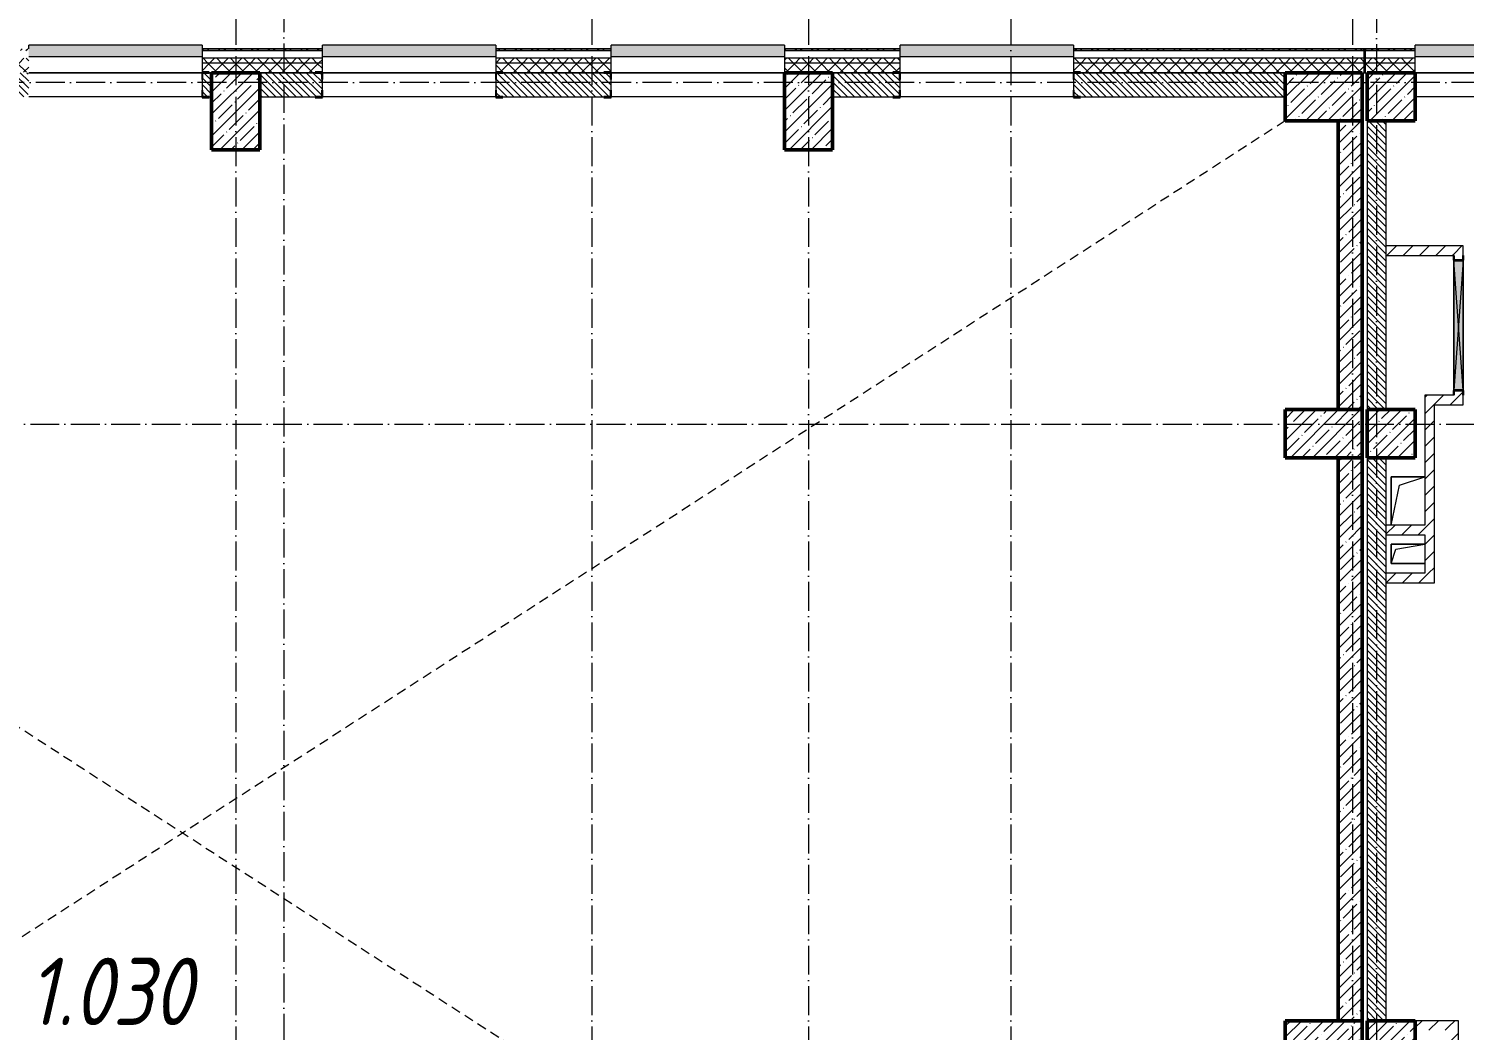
# Model space of a CAD drawing. Header units: millimetres. Extents: x -12989 to 629078, y -109036 to 555275.
# Drawn here: x 104110 to 119020, y 139445 to 149852 of the extents above; entities that cross this region are included whole.
import ezdxf

# ---------------------------------------------------------------- set-up
doc = ezdxf.new("R2010")
doc.units = ezdxf.units.MM
doc.linetypes.add('200_ШТРИХ_ш1п0_6_', pattern=[160, 100, -60])
doc.linetypes.add('50_200_ШТРИХ_1Т_ш5_п1_п1_', pattern=[700, 500, -100, 0, -100])
for name, color, linetype, lineweight in [('A-DETL-____-OTLN-3', 7, '200_ШТРИХ_ш1п0_6_', 9), ('A-DETL-GENF-OTLN', 7, 'Continuous', 9), ('A-FLOR-____-OTLN', 7, 'Continuous', 9), ('A-GENM-____-MCUT', 7, 'Continuous', 25), ('A-GENM-____-OTLN', 7, 'Continuous', 9), ('A-GENM-____-OTLN-1', 7, 'Continuous', 25), ('A-GLAZ-____-OTLN', 7, 'Continuous', 9), ('A-WALL-____-MCUT', 7, 'Continuous', 13), ('A-WALL-____-MCUT-1', 7, 'Continuous', 9), ('A-WALL-____-MCUT-2', 7, 'Continuous', 50), ('A-WALL-____-OTLN', 7, 'Continuous', 9), ('A-WALL-____-PATT-1', 7, 'Continuous', 9), ('A-WALL-FNSH-MCUT-1', 7, 'Continuous', 9), ('S-COLS-____-MCUT', 7, 'Continuous', 50), ('S-COLS-____-OTLN', 7, 'Continuous', 9), ('S-GRID-____-OTLN-1', 7, '50_200_ШТРИХ_1Т_ш5_п1_п1_', 9), ('Марки помещений', 7, 'Continuous', 9)]:
    doc.layers.add(name, color=color, linetype=linetype, lineweight=lineweight)
doc.layers.add('A-GLAZ-____-OTLN-1', color=7, linetype='Continuous', lineweight=9, true_color=0xc0c0c0)
doc.styles.add('ISOCPEUR_I_2', font='isocpeui.ttf', dxfattribs={"width": 0.85, "height": 2.3})
pattern_1 = [(45, (43259.71, 63713.66), (-70.71068, 70.71068), []), (135, (43259.71, 63713.66), (-70.71068, -70.71068), [])]
pattern_2 = [(45, (43259.71, 63713.66), (-114.04925, 114.04925), []), (45, (43373.76, 63713.66), (-114.04925, 114.04925), [201.612, -40.322, 3.353, -36.97])]
pattern_3 = [(45, (43259.71, 63713.66), (-85.53659, 85.53659), []), (45, (43316.74, 63713.66), (-85.53659, 85.53659), [])]
pattern_4 = [(135, (43259.71, 63713.66), (-35.35534, -35.35534), [])]
pattern_5 = [(45, (43259.71, 63713.66), (-84.85281, 84.85281), [])]

# ---------------------------------------------------------------- blocks, each defined once
blk = doc.blocks.new('BSC_Колонна _Прямоугольная - 500х800-V79-АР1_План отверстий 2 этажа в осях 1-64_Ю-ЯЯ')
at = {"layer": 'S-COLS-____-OTLN'}
h = blk.add_hatch(dxfattribs=at)
h.set_pattern_fill('FP_92', color=256, style=0, pattern_type=2)
h.set_pattern_definition([(225, (63000, 85281.04), (114.04925, -114.04925), []), (225, (62885.95, 85281.04), (114.04925, -114.04925), [201.613, -40.323, 3.353, -36.97])])
h.paths.add_polyline_path([(250, 400), (-250, 400), (-250, -400), (250, -400)], flags=0)
at = {"layer": 'S-COLS-____-MCUT'}
for p, q in [((250, 400), (-250, 400)), ((-250, 400), (-250, -400)), ((250, -400), (250, 400)), ((-250, -400), (250, -400))]:
    blk.add_line(p, q, dxfattribs=at)
blk = doc.blocks.new('BSC_Колонна _Прямоугольная - 500х800-V80-АР1_План отверстий 2 этажа в осях 1-64_Ю-ЯЯ')
at = {"layer": 'S-COLS-____-OTLN'}
h = blk.add_hatch(dxfattribs=at)
h.set_pattern_fill('FP_93', color=256, style=0, pattern_type=2)
h.set_pattern_definition([(225, (68950, 85281.04), (114.04925, -114.04925), []), (225, (68835.95, 85281.04), (114.04925, -114.04925), [201.613, -40.323, 3.353, -36.97])])
h.paths.add_polyline_path([(250, 400), (-250, 400), (-250, -400), (250, -400)], flags=0)
at = {"layer": 'S-COLS-____-MCUT'}
for p, q in [((250, 400), (-250, 400)), ((-250, 400), (-250, -400)), ((250, -400), (250, 400)), ((-250, -400), (250, -400))]:
    blk.add_line(p, q, dxfattribs=at)
blk = doc.blocks.new('BSC_Колонна _Прямоугольная - 500х800-V81-АР1_План отверстий 2 этажа в осях 1-64_Ю-ЯЯ')
at = {"layer": 'S-COLS-____-OTLN'}
h = blk.add_hatch(dxfattribs=at)
h.set_pattern_fill('FP_94', color=256, style=0, pattern_type=2)
h.set_pattern_definition([(315, (-85431.04, 74300), (114.04925, 114.04925), []), (315, (-85431.04, 74185.95), (114.04925, 114.04925), [201.613, -40.323, 3.353, -36.97])])
h.paths.add_polyline_path([(-250, 400), (-250, -400), (250, -400), (250, 400)], flags=0)
at = {"layer": 'S-COLS-____-MCUT'}
for p, q in [((250, 400), (-250, 400)), ((-250, 400), (-250, -400)), ((250, -400), (250, 400)), ((-250, -400), (250, -400))]:
    blk.add_line(p, q, dxfattribs=at)
blk = doc.blocks.new('BSC_Колонна _Прямоугольная - 500х800-V82-АР1_План отверстий 2 этажа в осях 1-64_Ю-ЯЯ')
at = {"layer": 'S-COLS-____-OTLN'}
h = blk.add_hatch(dxfattribs=at)
h.set_pattern_fill('FP_95', color=256, style=0, pattern_type=2)
h.set_pattern_definition([(315, (-81931.04, 74300), (114.04925, 114.04925), []), (315, (-81931.04, 74185.95), (114.04925, 114.04925), [201.613, -40.323, 3.353, -36.97])])
h.paths.add_polyline_path([(-250, 400), (-250, -400), (250, -400), (250, 400)], flags=0)
at = {"layer": 'S-COLS-____-MCUT'}
for p, q in [((250, 400), (-250, 400)), ((-250, 400), (-250, -400)), ((250, -400), (250, 400)), ((-250, -400), (250, -400))]:
    blk.add_line(p, q, dxfattribs=at)
blk = doc.blocks.new('BSC_Колонна _Прямоугольная - 500х800-V83-АР1_План отверстий 2 этажа в осях 1-64_Ю-ЯЯ')
at = {"layer": 'S-COLS-____-OTLN'}
h = blk.add_hatch(dxfattribs=at)
h.set_pattern_fill('FP_96', color=256, style=0, pattern_type=2)
h.set_pattern_definition([(315, (-75581.04, 74300), (114.04925, 114.04925), []), (315, (-75581.04, 74185.95), (114.04925, 114.04925), [201.613, -40.323, 3.353, -36.97])])
h.paths.add_polyline_path([(-250, 400), (-250, -400), (250, -400), (250, 400)], flags=0)
at = {"layer": 'S-COLS-____-MCUT'}
for p, q in [((250, 400), (-250, 400)), ((-250, 400), (-250, -400)), ((250, -400), (250, 400)), ((-250, -400), (250, -400))]:
    blk.add_line(p, q, dxfattribs=at)
blk = doc.blocks.new('BSC_Колонна _Прямоугольная - 500х500-V92-АР1_План отверстий 2 этажа в осях 1-64_Ю-ЯЯ')
at = {"layer": 'S-COLS-____-OTLN'}
h = blk.add_hatch(dxfattribs=at)
h.set_pattern_fill('FP_105', color=256, style=0, pattern_type=2)
h.set_pattern_definition([(45, (-75000, -85431.04), (-114.04925, 114.04925), []), (45, (-74885.95, -85431.04), (-114.04925, 114.04925), [201.613, -40.323, 3.353, -36.97])])
h.paths.add_polyline_path([(-250, -250), (250, -250), (250, 250), (-250, 250)], flags=0)
at = {"layer": 'S-COLS-____-MCUT'}
for p, q in [((250, 250), (-250, 250)), ((-250, 250), (-250, -250)), ((250, -250), (250, 250)), ((-250, -250), (250, -250))]:
    blk.add_line(p, q, dxfattribs=at)
blk = doc.blocks.new('BSC_Колонна _Прямоугольная - 500х500-V93-АР1_План отверстий 2 этажа в осях 1-64_Ю-ЯЯ')
at = {"layer": 'S-COLS-____-OTLN'}
h = blk.add_hatch(dxfattribs=at)
h.set_pattern_fill('FP_106', color=256, style=0, pattern_type=2)
h.set_pattern_definition([(45, (-75000, -75581.04), (-114.04925, 114.04925), []), (45, (-74885.95, -75581.04), (-114.04925, 114.04925), [201.613, -40.323, 3.353, -36.97])])
h.paths.add_polyline_path([(-250, -250), (250, -250), (250, 250), (-250, 250)], flags=0)
at = {"layer": 'S-COLS-____-MCUT'}
for p, q in [((250, 250), (-250, 250)), ((-250, 250), (-250, -250)), ((250, -250), (250, 250)), ((-250, -250), (250, -250))]:
    blk.add_line(p, q, dxfattribs=at)
blk = doc.blocks.new('Фахверк_СКБ_Уголок - 250_2700-27497298-АР1_План отверстий 2 этажа в осях 1-64_Ю-ЯЯ')
at = {"layer": 'A-GENM-____-MCUT'}
for p, q in [((200, 181), (125, 181)), ((125, 181), (125, 106)), ((131, 106), (131, 175)), ((131, 175), (200, 175)), ((200, 175), (200, 181)), ((125, 106), (131, 106)), ((131, -6), (125, -6)), ((125, -6), (125, -81)), ((125, -81), (200, -81)), ((131, -75), (131, -6)), ((200, -75), (131, -75)), ((200, -81), (200, -75))]:
    blk.add_line(p, q, dxfattribs=at)
blk = doc.blocks.new('Фахверк_СКБ_Уголок - 250_2700_1-27501432-АР1_План отверстий 2 этажа в осях 1-64_Ю-ЯЯ')
at = {"layer": 'A-GENM-____-MCUT'}
for p, q in [((200, 181), (125, 181)), ((125, 181), (125, 106)), ((131, 106), (131, 175)), ((131, 175), (200, 175)), ((200, 175), (200, 181)), ((125, 106), (131, 106)), ((131, -6), (125, -6)), ((125, -6), (125, -81)), ((125, -81), (200, -81)), ((131, -75), (131, -6)), ((200, -75), (131, -75)), ((200, -81), (200, -75))]:
    blk.add_line(p, q, dxfattribs=at)
blk = doc.blocks.new('AR_Отверстие прямоугольное _в плите_ - AR_Отверстие прямоугольное _в плите_-V179-АР1_План отверстий 2 этажа в осях 1-64_Ю-ЯЯ')
at = {"layer": 'A-GENM-____-OTLN'}
for p, q in [((175, 250), (-175, 250)), ((-175, 250), (-175, -250)), ((-175, -250), (-87, 163)), ((-87, 163), (175, 250))]:
    blk.add_line(p, q, dxfattribs=at)
blk = doc.blocks.new('AR_Отверстие прямоугольное _в плите_ - AR_Отверстие прямоугольное _в плите_-30552592-АР1_План отверстий 2 этажа в осях 1-64_Ю-ЯЯ')
at = {"layer": 'A-GENM-____-OTLN'}
for p, q in [((175, 100), (-175, 100)), ((-175, 100), (-175, -100)), ((-175, -100), (-125, 50)), ((-125, 50), (175, 100)), ((-175, -100), (175, -100))]:
    blk.add_line(p, q, dxfattribs=at)
blk = doc.blocks.new('Отлив_СКБ - Отлив витража_120_НВФ-31885689-АР1_План отверстий 2 этажа в осях 1-64_Ю-ЯЯ')
at = {"layer": 'A-GLAZ-____-OTLN-1'}
for points in [[(1800, 2), (1800, 120), (0, 120), (0, 2), (737, 2)], [(1800, 0), (1800, 2), (0, 2), (0, 0), (737, 0)]]:
    blk.add_hatch(color=256, dxfattribs=at).paths.add_polyline_path(points, flags=0)
at = {"layer": 'A-GLAZ-____-OTLN'}
for p, q in [((0, 83), (0, 120)), ((1800, 120), (0, 120)), ((0, 2), (1800, 2)), ((1800, 120), (1800, 83)), ((1800, 0), (0, 0))]:
    blk.add_line(p, q, dxfattribs=at)
blk = doc.blocks.new('Стены 2 - Стены 4-31194547-АР1_План отверстий 2 этажа в осях 1-64_Ю-ЯЯ')
at = {"layer": 'A-WALL-____-MCUT'}
for p, q in [((-1799, 41030), (-1799, 41010)), ((-1549, 41030), (-1799, 41030)), ((-1799, 41010), (-1549, 41010)), ((-1549, 41010), (-1549, 41030))]:
    blk.add_line(p, q, dxfattribs=at)
blk = doc.blocks.new('AR_Отверстие прямоугольное _в стене_ - AR_Отверстие прямоугольное _в стене__ОВ-36825274-АР1_План отверстий 2 этажа в осях 1-64_Ю-ЯЯ')
at = {"layer": 'A-GLAZ-____-OTLN'}
blk.add_hatch(color=256, dxfattribs=at).paths.add_polyline_path([(675, -50), (675, 50), (-675, 50), (-675, -50), (1, -50)], flags=0)
at = {"layer": 'A-DETL-GENF-OTLN'}
for p, q in [((-675, 50), (675, 50)), ((675, 50), (-675, -50)), ((-675, 50), (675, -50)), ((675, 50), (-675, 50)), ((675, -50), (-675, -50)), ((-675, -50), (675, -50))]:
    blk.add_line(p, q, dxfattribs=at)
blk = doc.blocks.new('154_Фахверк_СКБ_Швеллер - Тип_100_3960-28318856-АР1_План отверстий 2 этажа в осях 1-64_Ю-ЯЯ')
at = {"layer": 'A-GENM-____-MCUT'}
for p, q in [((175, 50), (125, 50)), ((125, 50), (125, -50)), ((128, 47), (175, 47)), ((128, -47), (128, 47)), ((175, 47), (175, 50)), ((125, -50), (175, -50)), ((175, -47), (128, -47)), ((175, -50), (175, -47))]:
    blk.add_line(p, q, dxfattribs=at)
blk = doc.blocks.new('2этаж')
at = {"layer": 'S-GRID-____-OTLN-1', "color": 251, "ltscale": 0.6, "true_color": 0x636466}
for p, q in [((47408.3, 549908.8), (47408.3, 511907.5)), ((51108.3, 549908.8), (51108.3, 511907.5)), ((53358.3, 549908.8), (53358.3, 511907.5)), ((55458.3, 549908.8), (55458.3, 498997)), ((59008.3, 549908.8), (59008.3, 498997)), ((47908.3, 549620.5), (47908.3, 512048.6)), ((59258.3, 549613.9), (59258.3, 499306.9)), ((88482.7, 544597), (-20260.4, 544597)), ((-20260.4, 541047), (88482.7, 541047))]:
    blk.add_line(p, q, dxfattribs=at)

msp = doc.modelspace()

# ---------------------------------------------------------------- hatches: boundary and pattern name
at = {"layer": 'A-WALL-____-PATT-1'}
h = msp.add_hatch(dxfattribs=at)
h.set_pattern_fill('FP_3', color=256, style=0, pattern_type=2)
h.set_pattern_definition(pattern_3)
h.paths.add_polyline_path([(117974.7115, 149624.7006), (117974.7115, 149644.7006), (114959.7115, 149644.7006), (114959.7115, 149624.7006), (117479.5584, 149624.7006)], flags=0)
h.paths.add_polyline_path([(113159.7115, 149624.7006), (113159.7115, 149644.7006), (111959.7115, 149644.7006), (111959.7115, 149624.7006)], flags=0)
h.paths.add_polyline_path([(110159.7115, 149624.7006), (110159.7115, 149644.7006), (108959.7115, 149644.7006), (108959.7115, 149624.7006)], flags=0)
h.paths.add_polyline_path([(107159.7115, 149624.7006), (107159.7115, 149644.7006), (105909.7115, 149644.7006), (105909.7115, 149624.7006), (106874.5544, 149624.7006)], flags=0)
h.paths.add_polyline_path([(104109.7115, 149624.7006), (104109.7115, 149644.7006), (102909.7115, 149644.7006), (102909.7115, 149624.7006), (103339.5531, 149624.7006)], flags=0)
h.paths.add_polyline_path([(100688.3021, 149624.7006), (101109.7115, 149624.7006), (101109.7115, 149644.7006), (99909.7115, 149644.7006), (99909.7115, 149624.7006)], flags=0)
h.paths.add_polyline_path([(95109.7115, 149624.7006), (95109.7115, 149644.7006), (93444.7115, 149644.7006), (93444.7115, 149624.7006), (94502.0497, 149624.7006)], flags=0)
h.paths.add_polyline_path([(98109.7115, 149624.7006), (98109.7115, 149644.7006), (96909.7115, 149644.7006), (96909.7115, 149624.7006)], flags=0)
h = msp.add_hatch(dxfattribs=at)
h.set_pattern_fill('FP_3', color=256, style=0, pattern_type=2)
h.set_pattern_definition(pattern_3)
h.paths.add_polyline_path([(129852.0631, 149624.7006), (130209.7115, 149624.7006), (130209.7115, 149644.7006), (129084.7115, 149644.7006), (129084.7115, 149624.7006)], flags=0)
h.paths.add_polyline_path([(132269.7115, 149624.7006), (132269.7115, 149644.7006), (132009.7115, 149644.7006), (132009.7115, 149624.7006)], flags=0)
h.paths.add_polyline_path([(127284.7115, 149624.7006), (127284.7115, 149644.7006), (126159.7115, 149644.7006), (126159.7115, 149624.7006), (127200.8121, 149624.7006)], flags=0)
h.paths.add_polyline_path([(121509.7115, 149624.7006), (121509.7115, 149644.7006), (120309.7115, 149644.7006), (120309.7115, 149624.7006), (121014.5597, 149624.7006)], flags=0)
h.paths.add_polyline_path([(117994.7115, 149624.7006), (118509.7115, 149624.7006), (118509.7115, 149644.7006), (117994.7115, 149644.7006)], flags=0)
h = msp.add_hatch(dxfattribs=at)
h.set_pattern_fill('FP_1', color=256, style=0, pattern_type=2)
h.set_pattern_definition(pattern_1)
h.paths.add_polyline_path([(144609.7115, 149494.7006), (144659.7115, 149494.7006), (144659.7115, 149544.7006), (137759.7115, 149544.7006), (137759.7115, 149494.7006), (142224.5677, 149494.7006)], flags=0)
h.paths.add_polyline_path([(132503.3141, 149494.7006), (133209.7115, 149494.7006), (133209.7115, 149544.7006), (132009.7115, 149544.7006), (132009.7115, 149494.7006)], flags=0)
h.paths.add_polyline_path([(135009.7115, 149494.7006), (136759.7115, 149494.7006), (136759.7115, 149544.7006), (135009.7115, 149544.7006)], flags=0)
h.paths.add_polyline_path([(130209.7115, 149494.7006), (130209.7115, 149544.7006), (129084.7115, 149544.7006), (129084.7115, 149494.7006), (129852.0631, 149494.7006)], flags=0)
h.paths.add_polyline_path([(127284.7115, 149494.7006), (127284.7115, 149544.7006), (126159.7115, 149544.7006), (126159.7115, 149494.7006), (127200.8121, 149494.7006)], flags=0)
h.paths.add_polyline_path([(120309.7115, 149494.7006), (121509.7115, 149494.7006), (121509.7115, 149544.7006), (120309.7115, 149544.7006)], flags=0)
h.paths.add_polyline_path([(118509.7115, 149494.7006), (118509.7115, 149544.7006), (114959.7115, 149544.7006), (114959.7115, 149494.7006), (117479.5584, 149494.7006)], flags=0)
h.paths.add_polyline_path([(113159.7115, 149494.7006), (113159.7115, 149544.7006), (111959.7115, 149544.7006), (111959.7115, 149494.7006)], flags=0)
h.paths.add_polyline_path([(110159.7115, 149494.7006), (110159.7115, 149544.7006), (108959.7115, 149544.7006), (108959.7115, 149494.7006)], flags=0)
h.paths.add_polyline_path([(107159.7115, 149494.7006), (107159.7115, 149544.7006), (105909.7115, 149544.7006), (105909.7115, 149494.7006), (106874.5544, 149494.7006)], flags=0)
h.paths.add_polyline_path([(103339.5531, 149494.7006), (104109.7115, 149494.7006), (104109.7115, 149544.7006), (102909.7115, 149544.7006), (102909.7115, 149494.7006)], flags=0)
h.paths.add_polyline_path([(101109.7115, 149494.7006), (101109.7115, 149544.7006), (99909.7115, 149544.7006), (99909.7115, 149494.7006), (100688.3021, 149494.7006)], flags=0)
h.paths.add_polyline_path([(98109.7115, 149494.7006), (98109.7115, 149544.7006), (96909.7115, 149544.7006), (96909.7115, 149494.7006)], flags=0)
h.paths.add_polyline_path([(94502.0497, 149494.7006), (95109.7115, 149494.7006), (95109.7115, 149544.7006), (93459.7115, 149544.7006), (93459.7115, 149494.7006), (93618.2994, 149494.7006)], flags=0)
h = msp.add_hatch(dxfattribs=at)
h.set_pattern_fill('FP_1', color=256, style=0, pattern_type=2)
h.set_pattern_definition(pattern_1)
h.paths.add_polyline_path([(144509.7115, 149394.7006), (144609.7115, 149394.7006), (144609.7115, 149494.7006), (137759.7115, 149494.7006), (137759.7115, 149394.7006), (142224.5677, 149394.7006)], flags=0)
h.paths.add_polyline_path([(136259.7115, 149394.7006), (136759.7115, 149394.7006), (136759.7115, 149494.7006), (135009.7115, 149494.7006), (135009.7115, 149400.7006), (135084.7115, 149400.7006), (135084.7115, 149394.7006), (135154.5651, 149394.7006)], flags=0)
h.paths.add_polyline_path([(132503.3141, 149394.7006), (133134.7115, 149394.7006), (133134.7115, 149400.7006), (133209.7115, 149400.7006), (133209.7115, 149494.7006), (132009.7115, 149494.7006), (132009.7115, 149394.7006)], flags=0)
h.paths.add_polyline_path([(129852.0631, 149394.7006), (130134.7115, 149394.7006), (130134.7115, 149400.7006), (130209.7115, 149400.7006), (130209.7115, 149494.7006), (129084.7115, 149494.7006), (129084.7115, 149400.7006), (129159.7115, 149400.7006), (129159.7115, 149394.7006)], flags=0)
h.paths.add_polyline_path([(127200.8121, 149394.7006), (127209.7115, 149394.7006), (127209.7115, 149400.7006), (127284.7115, 149400.7006), (127284.7115, 149494.7006), (126159.7115, 149494.7006), (126159.7115, 149394.7006), (126659.7115, 149394.7006)], flags=0)
h.paths.add_polyline_path([(120759.7115, 149394.7006), (121434.7115, 149394.7006), (121434.7115, 149400.7006), (121509.7115, 149400.7006), (121509.7115, 149494.7006), (120309.7115, 149494.7006), (120309.7115, 149400.7006), (120384.7115, 149400.7006), (120384.7115, 149394.7006)], flags=0)
h.paths.add_polyline_path([(118509.7115, 149394.7006), (118509.7115, 149494.7006), (114959.7115, 149494.7006), (114959.7115, 149400.7006), (115034.7115, 149400.7006), (115034.7115, 149394.7006), (118009.7115, 149394.7006)], flags=0)
h.paths.add_polyline_path([(111959.7115, 149394.7006), (113084.7115, 149394.7006), (113084.7115, 149400.7006), (113159.7115, 149400.7006), (113159.7115, 149494.7006), (111959.7115, 149494.7006)], flags=0)
h.paths.add_polyline_path([(109034.7115, 149394.7006), (110084.7115, 149394.7006), (110084.7115, 149400.7006), (110159.7115, 149400.7006), (110159.7115, 149494.7006), (108959.7115, 149494.7006), (108959.7115, 149400.7006), (109034.7115, 149400.7006)], flags=0)
h.paths.add_polyline_path([(107084.7115, 149394.7006), (107084.7115, 149400.7006), (107159.7115, 149400.7006), (107159.7115, 149494.7006), (105909.7115, 149494.7006), (105909.7115, 149400.7006), (105984.7115, 149400.7006), (105984.7115, 149394.7006), (106874.5544, 149394.7006)], flags=0)
h.paths.add_polyline_path([(104034.7115, 149394.7006), (104034.7115, 149400.7006), (104109.7115, 149400.7006), (104109.7115, 149494.7006), (102909.7115, 149494.7006), (102909.7115, 149400.7006), (102984.7115, 149400.7006), (102984.7115, 149394.7006), (103339.5531, 149394.7006)], flags=0)
h.paths.add_polyline_path([(101034.7115, 149394.7006), (101034.7115, 149400.7006), (101109.7115, 149400.7006), (101109.7115, 149494.7006), (99909.7115, 149494.7006), (99909.7115, 149400.7006), (99984.7115, 149400.7006), (99984.7115, 149394.7006), (100688.3021, 149394.7006)], flags=0)
h.paths.add_polyline_path([(96984.7115, 149394.7006), (98034.7115, 149394.7006), (98034.7115, 149400.7006), (98109.7115, 149400.7006), (98109.7115, 149494.7006), (96909.7115, 149494.7006), (96909.7115, 149400.7006), (96984.7115, 149400.7006)], flags=0)
h.paths.add_polyline_path([(95034.7115, 149394.7006), (95034.7115, 149400.7006), (95109.7115, 149400.7006), (95109.7115, 149494.7006), (93459.7115, 149494.7006), (93459.7115, 149394.7006), (94502.0497, 149394.7006)], flags=0)
h = msp.add_hatch(dxfattribs=at)
h.set_pattern_fill('FP_6', color=256, style=0, pattern_type=2)
h.set_pattern_definition(pattern_4)
h.paths.add_polyline_path([(103339.5531, 149144.7006), (104103.7115, 149144.7006), (104103.7115, 149213.7006), (104109.7115, 149213.7006), (104109.7115, 149325.7006), (104103.7115, 149325.7006), (104103.7115, 149394.7006), (102915.7115, 149394.7006), (102915.7115, 149325.7006), (102909.7115, 149325.7006), (102909.7115, 149213.7006), (102915.7115, 149213.7006), (102915.7115, 149144.7006), (102984.7115, 149144.7006)], flags=0)
h.paths.add_polyline_path([(105915.7115, 149144.7006), (106009.7115, 149144.7006), (106009.7115, 149394.7006), (105915.7115, 149394.7006), (105915.7115, 149325.7006), (105909.7115, 149325.7006), (105909.7115, 149213.7006), (105915.7115, 149213.7006)], flags=0)
h.paths.add_polyline_path([(101103.7115, 149144.7006), (101103.7115, 149213.7006), (101109.7115, 149213.7006), (101109.7115, 149325.7006), (101103.7115, 149325.7006), (101103.7115, 149394.7006), (100509.7115, 149394.7006), (100509.7115, 149144.7006), (101034.7115, 149144.7006)], flags=0)
h = msp.add_hatch(dxfattribs=at)
h.set_pattern_fill('FP_6', color=256, style=0, pattern_type=2)
h.set_pattern_definition(pattern_4)
h.paths.add_polyline_path([(110084.7115, 149144.7006), (110153.7115, 149144.7006), (110153.7115, 149213.7006), (110159.7115, 149213.7006), (110159.7115, 149325.7006), (110153.7115, 149325.7006), (110153.7115, 149394.7006), (108965.7115, 149394.7006), (108965.7115, 149325.7006), (108959.7115, 149325.7006), (108959.7115, 149213.7006), (108965.7115, 149213.7006), (108965.7115, 149144.7006), (109034.7115, 149144.7006)], flags=0)
h.paths.add_polyline_path([(106874.5544, 149144.7006), (107153.7115, 149144.7006), (107153.7115, 149213.7006), (107159.7115, 149213.7006), (107159.7115, 149325.7006), (107153.7115, 149325.7006), (107153.7115, 149394.7006), (106509.7115, 149394.7006), (106509.7115, 149144.7006)], flags=0)
h = msp.add_hatch(dxfattribs=at)
h.set_pattern_fill('FP_6', color=256, style=0, pattern_type=2)
h.set_pattern_definition(pattern_4)
h.paths.add_polyline_path([(117159.7115, 149144.7006), (117159.7115, 149394.7006), (114965.7115, 149394.7006), (114965.7115, 149325.7006), (114959.7115, 149325.7006), (114959.7115, 149213.7006), (114965.7115, 149213.7006), (114965.7115, 149144.7006), (115034.7115, 149144.7006)], flags=0)
h.paths.add_polyline_path([(113084.7115, 149144.7006), (113153.7115, 149144.7006), (113153.7115, 149213.7006), (113159.7115, 149213.7006), (113159.7115, 149325.7006), (113153.7115, 149325.7006), (113153.7115, 149394.7006), (112459.7115, 149394.7006), (112459.7115, 149144.7006)], flags=0)
h = msp.add_hatch(dxfattribs=at)
h.set_pattern_fill('FP_13', color=256, style=0, pattern_type=2)
h.set_pattern_definition(pattern_2)
h.paths.add_polyline_path([(117959.7115, 145894.7006), (117959.7115, 148894.7006), (117709.7115, 148894.7006), (117709.7115, 145894.7006)], flags=0)
h = msp.add_hatch(dxfattribs=at)
h.set_pattern_fill('FP_6', color=256, style=0, pattern_type=2)
h.set_pattern_definition(pattern_4)
h.paths.add_polyline_path([(118209.7115, 145894.7006), (118209.7115, 148894.7006), (118009.7115, 148894.7006), (118009.7115, 145894.7006)], flags=0)
h = msp.add_hatch(dxfattribs=at)
h.set_pattern_fill('FP_4', color=256, style=0, pattern_type=2)
h.set_pattern_definition(pattern_5)
h.paths.add_polyline_path([(118909.7115, 147494.7006), (118909.7115, 147594.7006), (118209.7115, 147594.7006), (118209.7115, 147494.7006)], flags=0)
h = msp.add_hatch(dxfattribs=at)
h.set_pattern_fill('FP_4', color=256, style=0, pattern_type=2)
h.set_pattern_definition(pattern_5)
h.paths.add_polyline_path([(119006.7115, 145944.7006), (119009.7115, 145944.7006), (119009.7115, 146044.7006), (119006.7115, 146044.7006), (119006.7115, 146091.7006), (118912.7115, 146091.2006), (118912.7115, 146044.7006), (118909.7115, 146044.7006), (118909.7115, 145944.7006), (118912.7115, 145944.7006)], flags=0)
h.paths.add_polyline_path([(119000.2276, 147447.7006), (119006.7115, 147447.7006), (119006.7115, 147494.7006), (119009.7115, 147494.7006), (119009.7115, 147594.7006), (118909.7115, 147594.7006), (118909.7115, 147494.7006), (118912.7115, 147494.7006), (118912.7115, 147447.7006)], flags=0)
h = msp.add_hatch(dxfattribs=at)
h.set_pattern_fill('FP_4', color=256, style=0, pattern_type=2)
h.set_pattern_definition(pattern_5)
h.paths.add_polyline_path([(118709.7115, 144194.7006), (118709.7115, 146044.7006), (118609.7115, 146044.7006), (118609.7115, 144194.7006)], flags=0)
h = msp.add_hatch(dxfattribs=at)
h.set_pattern_fill('FP_4', color=256, style=0, pattern_type=2)
h.set_pattern_definition(pattern_5)
h.paths.add_polyline_path([(118909.7115, 145944.7006), (118909.7115, 146044.7006), (118709.7115, 146044.7006), (118709.7115, 145944.7006)], flags=0)
h = msp.add_hatch(dxfattribs=at)
h.set_pattern_fill('FP_13', color=256, style=0, pattern_type=2)
h.set_pattern_definition(pattern_2)
h.paths.add_polyline_path([(117709.7115, 139544.7006), (117959.7115, 139544.7006), (117959.7115, 145394.7006), (117709.7115, 145394.7006), (117709.7115, 140311.1987)], flags=0)
h = msp.add_hatch(dxfattribs=at)
h.set_pattern_fill('FP_6', color=256, style=0, pattern_type=2)
h.set_pattern_definition(pattern_4)
h.paths.add_polyline_path([(118009.7115, 139544.7006), (118209.7115, 139544.7006), (118209.7115, 145394.7006), (118009.7115, 145394.7006), (118009.7115, 140311.1987)], flags=0)
h = msp.add_hatch(dxfattribs=at)
h.set_pattern_fill('FP_4', color=256, style=0, pattern_type=2)
h.set_pattern_definition(pattern_5)
h.paths.add_polyline_path([(118609.7115, 144594.7006), (118609.7115, 144694.7006), (118209.7115, 144694.7006), (118209.7115, 144594.7006)], flags=0)
h = msp.add_hatch(dxfattribs=at)
h.set_pattern_fill('FP_4', color=256, style=0, pattern_type=2)
h.set_pattern_definition(pattern_5)
h.paths.add_polyline_path([(118209.7115, 144094.7006), (118709.7115, 144094.7006), (118709.7115, 144194.7006), (118209.7115, 144194.7006)], flags=0)
h = msp.add_hatch(dxfattribs=at)
h.set_pattern_fill('FP_4', color=256, style=0, pattern_type=2)
h.set_pattern_definition(pattern_5)
h.paths.add_polyline_path([(118859.7115, 139444.7006), (118859.7115, 139544.7006), (118509.7115, 139544.7006), (118509.7115, 139444.7006)], flags=0)
h = msp.add_hatch(dxfattribs=at)
h.set_pattern_fill('FP_4', color=256, style=0, pattern_type=2)
h.set_pattern_definition(pattern_5)
h.paths.add_polyline_path([(118859.7115, 137644.7006), (118959.7115, 137644.7006), (118959.7115, 139544.7006), (118859.7115, 139544.7006), (118859.7115, 137744.7006)], flags=0)
at = {"layer": 'S-COLS-____-OTLN'}
h = msp.add_hatch(dxfattribs=at)
h.set_pattern_fill('FP_13', color=256, style=0, pattern_type=2)
h.set_pattern_definition(pattern_2)
h.paths.add_polyline_path([(118509.7115, 145394.7006), (118509.7115, 145894.7006), (118009.7115, 145894.7006), (118009.7115, 145394.7006)], flags=0)

# ---------------------------------------------------------------- linework, layer by layer
at = {"layer": 'A-DETL-____-OTLN-3'}
for p, q in [((94259.7115, 148894.7006), (117159.7115, 134094.7006)), ((117159.7115, 148894.7006), (94259.7115, 134094.7006))]:
    msp.add_line(p, q, dxfattribs=at)
at = {"layer": 'A-FLOR-____-OTLN'}
for p, q in [((118259.7115, 145194.7006), (118609.7115, 145194.7006)), ((118259.7115, 144694.7006), (118259.7115, 145194.7006)), ((118259.7115, 144494.7006), (118609.7115, 144494.7006)), ((118259.7115, 144294.7006), (118259.7115, 144494.7006)), ((118609.7115, 144294.7006), (118259.7115, 144294.7006))]:
    msp.add_line(p, q, dxfattribs=at)
at = {"layer": 'A-WALL-____-MCUT'}
for p, q in [((105909.7115, 149624.7006), (105909.7115, 149400.7006)), ((107159.7115, 149624.7006), (105909.7115, 149624.7006)), ((105909.7115, 149624.7006), (107159.7115, 149624.7006)), ((107159.7115, 149400.7006), (107159.7115, 149624.7006)), ((108959.7115, 149624.7006), (108959.7115, 149400.7006)), ((110159.7115, 149624.7006), (108959.7115, 149624.7006)), ((108959.7115, 149624.7006), (110159.7115, 149624.7006)), ((110159.7115, 149400.7006), (110159.7115, 149624.7006)), ((111959.7115, 149624.7006), (111959.7115, 149394.7006)), ((113159.7115, 149624.7006), (111959.7115, 149624.7006)), ((111959.7115, 149624.7006), (113159.7115, 149624.7006)), ((113159.7115, 149400.7006), (113159.7115, 149624.7006)), ((114959.7115, 149624.7006), (114959.7115, 149400.7006)), ((118509.7115, 149624.7006), (114959.7115, 149624.7006)), ((114959.7115, 149624.7006), (117974.7115, 149624.7006)), ((117994.7115, 149624.7006), (118509.7115, 149624.7006)), ((118509.7115, 149394.7006), (118509.7115, 149624.7006)), ((105909.7115, 149325.7006), (105909.7115, 149213.7006)), ((105984.7115, 149394.7006), (106009.7115, 149394.7006)), ((106009.7115, 149394.7006), (105984.7115, 149394.7006)), ((106509.7115, 149394.7006), (107084.7115, 149394.7006)), ((107084.7115, 149394.7006), (106509.7115, 149394.7006)), ((107159.7115, 149213.7006), (107159.7115, 149325.7006)), ((108959.7115, 149325.7006), (108959.7115, 149213.7006)), ((109034.7115, 149394.7006), (110084.7115, 149394.7006)), ((110084.7115, 149394.7006), (109034.7115, 149394.7006)), ((110159.7115, 149213.7006), (110159.7115, 149325.7006)), ((112459.7115, 149394.7006), (113084.7115, 149394.7006)), ((113084.7115, 149394.7006), (112459.7115, 149394.7006)), ((113159.7115, 149213.7006), (113159.7115, 149325.7006)), ((114959.7115, 149325.7006), (114959.7115, 149213.7006)), ((115034.7115, 149394.7006), (117159.7115, 149394.7006)), ((117159.7115, 149394.7006), (115034.7115, 149394.7006)), ((117959.7115, 149394.7006), (118009.7115, 149394.7006)), ((105984.7115, 149144.7006), (106009.7115, 149144.7006)), ((106509.7115, 149144.7006), (107084.7115, 149144.7006)), ((109034.7115, 149144.7006), (110084.7115, 149144.7006)), ((112459.7115, 149144.7006), (113084.7115, 149144.7006)), ((115034.7115, 149144.7006), (117159.7115, 149144.7006)), ((118009.7115, 148894.7006), (118009.7115, 145894.7006)), ((118209.7115, 145894.7006), (118209.7115, 148894.7006)), ((118009.7115, 145894.7006), (118209.7115, 145894.7006)), ((118009.7115, 145394.7006), (118009.7115, 139544.7006)), ((118209.7115, 145394.7006), (118009.7115, 145394.7006)), ((118209.7115, 139544.7006), (118209.7115, 145394.7006))]:
    msp.add_line(p, q, dxfattribs=at)
at = {"layer": 'A-WALL-____-MCUT-1'}
for p, q in [((107159.7115, 149544.7006), (105909.7115, 149544.7006)), ((107159.7115, 149494.7006), (105909.7115, 149494.7006)), ((110159.7115, 149544.7006), (108959.7115, 149544.7006)), ((110159.7115, 149494.7006), (108959.7115, 149494.7006)), ((113159.7115, 149544.7006), (111959.7115, 149544.7006)), ((113159.7115, 149494.7006), (111959.7115, 149494.7006)), ((118509.7115, 149544.7006), (114959.7115, 149544.7006)), ((118509.7115, 149494.7006), (114959.7115, 149494.7006))]:
    msp.add_line(p, q, dxfattribs=at)
at = {"layer": 'A-WALL-____-MCUT-2'}
for p, q in [((117709.7115, 148894.7006), (117709.7115, 145894.7006)), ((117959.7115, 145894.7006), (117959.7115, 148894.7006)), ((117709.7115, 145394.7006), (117709.7115, 139544.7006)), ((117959.7115, 139544.7006), (117959.7115, 145394.7006))]:
    msp.add_line(p, q, dxfattribs=at)
at = {"layer": 'A-WALL-____-OTLN'}
for p, q in [((105909.7115, 149394.7006), (104109.7115, 149394.7006)), ((104109.7115, 149394.7006), (105909.7115, 149394.7006)), ((108959.7115, 149394.7006), (107159.7115, 149394.7006)), ((107159.7115, 149394.7006), (108959.7115, 149394.7006)), ((111959.7115, 149394.7006), (110159.7115, 149394.7006)), ((110159.7115, 149394.7006), (111959.7115, 149394.7006)), ((114959.7115, 149394.7006), (113159.7115, 149394.7006)), ((113159.7115, 149394.7006), (114959.7115, 149394.7006)), ((120309.7115, 149394.7006), (118509.7115, 149394.7006)), ((118509.7115, 149394.7006), (120309.7115, 149394.7006)), ((105909.7115, 149144.7006), (104109.7115, 149144.7006)), ((108959.7115, 149144.7006), (107159.7115, 149144.7006)), ((111959.7115, 149144.7006), (110159.7115, 149144.7006)), ((114959.7115, 149144.7006), (113159.7115, 149144.7006)), ((120309.7115, 149144.7006), (118509.7115, 149144.7006))]:
    msp.add_line(p, q, dxfattribs=at)
at = {"layer": 'A-WALL-FNSH-MCUT-1'}
for p, q in [((107159.7115, 149644.7006), (105909.7115, 149644.7006)), ((105909.7115, 149644.7006), (105909.7115, 149624.7006)), ((107159.7115, 149624.7006), (107159.7115, 149644.7006)), ((110159.7115, 149644.7006), (108959.7115, 149644.7006)), ((108959.7115, 149644.7006), (108959.7115, 149624.7006)), ((110159.7115, 149624.7006), (110159.7115, 149644.7006)), ((113159.7115, 149644.7006), (111959.7115, 149644.7006)), ((111959.7115, 149644.7006), (111959.7115, 149624.7006)), ((113159.7115, 149624.7006), (113159.7115, 149644.7006)), ((117974.7115, 149644.7006), (114959.7115, 149644.7006)), ((114959.7115, 149644.7006), (114959.7115, 149624.7006)), ((117974.7115, 149624.7006), (117974.7115, 149644.7006)), ((118509.7115, 149644.7006), (117994.7115, 149644.7006)), ((117994.7115, 149644.7006), (117994.7115, 149624.7006)), ((118509.7115, 149624.7006), (118509.7115, 149644.7006)), ((119009.7115, 147594.7006), (118209.7115, 147594.7006)), ((118209.7115, 147494.7006), (118909.7115, 147494.7006)), ((119009.7115, 147494.7006), (119009.7115, 147594.7006)), ((118609.7115, 146044.7006), (118609.7115, 144694.7006)), ((118909.7115, 146044.7006), (118609.7115, 146044.7006)), ((119009.7115, 145944.7006), (119009.7115, 146044.7006)), ((118709.7115, 144094.7006), (118709.7115, 145944.7006)), ((118709.7115, 145944.7006), (119009.7115, 145944.7006)), ((118609.7115, 144694.7006), (118209.7115, 144694.7006)), ((118209.7115, 144594.7006), (118609.7115, 144594.7006)), ((118609.7115, 144594.7006), (118609.7115, 144194.7006)), ((118609.7115, 144194.7006), (118209.7115, 144194.7006)), ((118209.7115, 144094.7006), (118709.7115, 144094.7006)), ((118959.7115, 139544.7006), (118509.7115, 139544.7006)), ((118959.7115, 137644.7006), (118959.7115, 139544.7006))]:
    msp.add_line(p, q, dxfattribs=at)
at = {"layer": 'S-COLS-____-MCUT'}
for p, q in [((118509.7115, 145894.7006), (118009.7115, 145894.7006)), ((118009.7115, 145894.7006), (118009.7115, 145394.7006)), ((118509.7115, 145394.7006), (118509.7115, 145894.7006)), ((118009.7115, 145394.7006), (118509.7115, 145394.7006))]:
    msp.add_line(p, q, dxfattribs=at)

# ---------------------------------------------------------------- block references
msp.add_blockref('2этаж', (58851.3748, -395302.2823))
at = {"layer": 'A-GENM-____-OTLN'}
for name, p in [('AR_Отверстие прямоугольное _в плите_ - AR_Отверстие прямоугольное _в плите_-V179-АР1_План отверстий 2 этажа в осях 1-64_Ю-ЯЯ', (118434.7115, 144944.7006)), ('AR_Отверстие прямоугольное _в плите_ - AR_Отверстие прямоугольное _в плите_-30552592-АР1_План отверстий 2 этажа в осях 1-64_Ю-ЯЯ', (118434.7115, 144394.7006))]:
    msp.add_blockref(name, p, dxfattribs=at)
at = {"layer": 'A-GENM-____-OTLN-1'}
for name, p in [('Фахверк_СКБ_Уголок - 250_2700_1-27501432-АР1_План отверстий 2 этажа в осях 1-64_Ю-ЯЯ', (105784.7115, 149219.7006)), ('Фахверк_СКБ_Уголок - 250_2700-27497298-АР1_План отверстий 2 этажа в осях 1-64_Ю-ЯЯ', (108834.7115, 149219.7006)), ('Фахверк_СКБ_Уголок - 250_2700-27497298-АР1_План отверстий 2 этажа в осях 1-64_Ю-ЯЯ', (114834.7115, 149219.7006))]:
    msp.add_blockref(name, p, dxfattribs=at)
for name, p, rotation in [('Фахверк_СКБ_Уголок - 250_2700-27497298-АР1_План отверстий 2 этажа в осях 1-64_Ю-ЯЯ', (107284.7115, 149319.7006), 180), ('Фахверк_СКБ_Уголок - 250_2700-27497298-АР1_План отверстий 2 этажа в осях 1-64_Ю-ЯЯ', (110284.7115, 149319.7006), 180), ('Фахверк_СКБ_Уголок - 250_2700-27497298-АР1_План отверстий 2 этажа в осях 1-64_Ю-ЯЯ', (113284.7115, 149319.7006), 180), ('154_Фахверк_СКБ_Швеллер - Тип_100_3960-28318856-АР1_План отверстий 2 этажа в осях 1-64_Ю-ЯЯ', (118959.7115, 147319.7006), 90), ('154_Фахверк_СКБ_Швеллер - Тип_100_3960-28318856-АР1_План отверстий 2 этажа в осях 1-64_Ю-ЯЯ', (118959.7115, 146219.7006), 270)]:
    msp.add_blockref(name, p, dxfattribs=dict(at, rotation=rotation))
at = {"layer": 'A-GLAZ-____-OTLN'}
for p in [(104109.7115, 149561.7006), (107159.7115, 149561.7006), (110159.7115, 149561.7006), (113159.7115, 149561.7006), (118509.7115, 149561.7006)]:
    msp.add_blockref('Отлив_СКБ - Отлив витража_120_НВФ-31885689-АР1_План отверстий 2 этажа в осях 1-64_Ю-ЯЯ', p, dxfattribs=at)
at = {"layer": 'A-GLAZ-____-OTLN', "rotation": 270}
msp.add_blockref('AR_Отверстие прямоугольное _в стене_ - AR_Отверстие прямоугольное _в стене__ОВ-36825274-АР1_План отверстий 2 этажа в осях 1-64_Ю-ЯЯ', (118959.7115, 146769.7006), dxfattribs=at)
at = {"layer": 'A-WALL-____-OTLN', "rotation": 89.9999999999999}
msp.add_blockref('Стены 2 - Стены 4-31194547-АР1_План отверстий 2 этажа в осях 1-64_Ю-ЯЯ', (159004.9535, 151193.2124), dxfattribs=at)
at = {"layer": 'S-COLS-____-OTLN'}
for name, p, rotation in [('BSC_Колонна _Прямоугольная - 500х800-V79-АР1_План отверстий 2 этажа в осях 1-64_Ю-ЯЯ', (106259.7115, 148994.7006), 180), ('BSC_Колонна _Прямоугольная - 500х800-V80-АР1_План отверстий 2 этажа в осях 1-64_Ю-ЯЯ', (112209.7115, 148994.7006), 180), ('BSC_Колонна _Прямоугольная - 500х800-V81-АР1_План отверстий 2 этажа в осях 1-64_Ю-ЯЯ', (117559.7115, 149144.7006), 89.9999999999999), ('BSC_Колонна _Прямоугольная - 500х800-V82-АР1_План отверстий 2 этажа в осях 1-64_Ю-ЯЯ', (117559.7115, 145644.7006), 89.9999999999999), ('BSC_Колонна _Прямоугольная - 500х800-V83-АР1_План отверстий 2 этажа в осях 1-64_Ю-ЯЯ', (117559.7115, 139294.7006), 89.9999999999999)]:
    msp.add_blockref(name, p, dxfattribs=dict(at, rotation=rotation))
for name, p in [('BSC_Колонна _Прямоугольная - 500х500-V92-АР1_План отверстий 2 этажа в осях 1-64_Ю-ЯЯ', (118259.7115, 149144.7006)), ('BSC_Колонна _Прямоугольная - 500х500-V93-АР1_План отверстий 2 этажа в осях 1-64_Ю-ЯЯ', (118259.7115, 139294.7006))]:
    msp.add_blockref(name, p, dxfattribs=at)

# ---------------------------------------------------------------- texts
at = {"layer": 'Марки помещений', "insert": (104099.3869, 140198.5958), "char_height": 700, "width": 737.5525, "attachment_point": 1, "style": 'ISOCPEUR_I_2'}
msp.add_mtext('1.030', dxfattribs=at)

doc.saveas('drawing.dxf')
